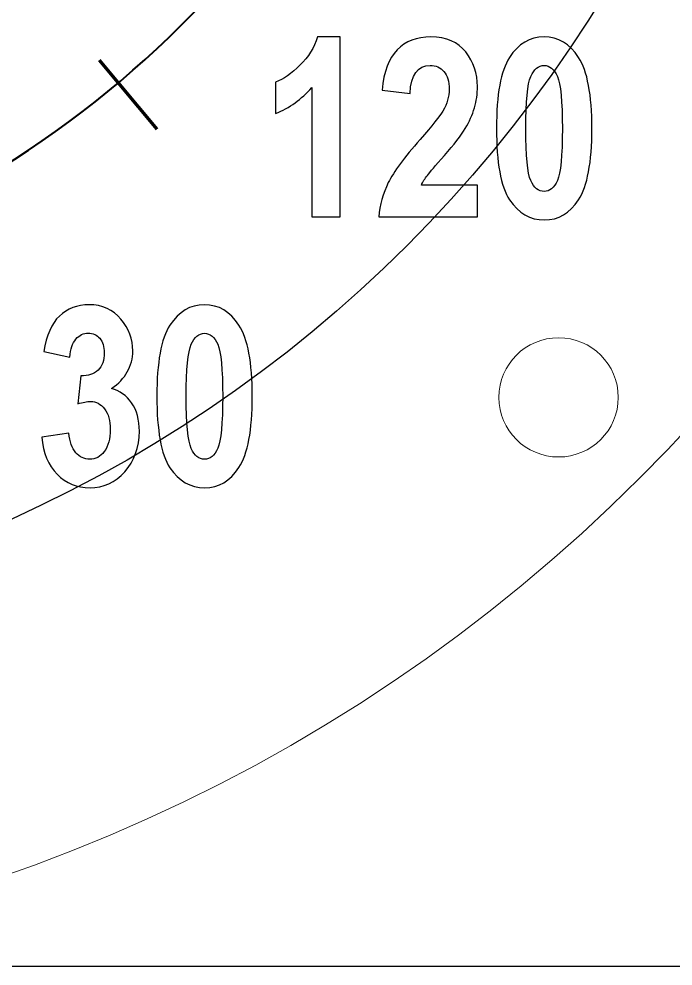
# Model space of a CAD drawing. Header units: inches. Extents: x -11.96 to -8.07, y 2.37 to 5.86.
# Drawn here: x -9.632 to -8.947, y 2.373 to 3.365 of the extents above; entities that cross this region are included whole.
import ezdxf

# ---------------------------------------------------------------- set-up
doc = ezdxf.new("R2010")
doc.units = ezdxf.units.IN
doc.header["$MEASUREMENT"] = 0
for name, color, linetype in [('Cut Vectors', 7, 'Continuous'), ('Dimensions', 7, 'Continuous'), ('Disclaimer', 7, 'Continuous'), ('Gauge Face', 7, 'Continuous')]:
    doc.layers.add(name, color=color, linetype=linetype)

msp = doc.modelspace()

# ---------------------------------------------------------------- linework, layer by layer
at = {"layer": 'Cut Vectors', "lineweight": 9}
for centre, major_axis in [((-10.21584, 4.11793), (0, 1.745)), ((-10.21584, 4.11793), (0, 1.745)), ((-10.21584, 4.11793), (0, 1.745)), ((-10.21584, 4.11793), (0, 1.745)), ((-10.21584, 4.11793), (0, 1.745)), ((-10.21584, 4.11793), (0, 1.745)), ((-10.21584, 4.11793), (0, 1.745)), ((-10.21584, 4.11793), (0, 1.745)), ((-10.21584, 4.11793), (0, 1.745)), ((-10.21584, 4.11793), (0, 1.745)), ((-10.21584, 4.11793), (0, 1.745)), ((-10.21584, 4.11793), (0, 1.745)), ((-10.21584, 4.11793), (0, 1.745)), ((-10.21584, 4.11793), (0, 1.745)), ((-10.21584, 4.11793), (0, 1.745)), ((-10.21584, 4.11793), (0, 1.745)), ((-10.21584, 4.11793), (0, 1.745)), ((-9.06679, 2.96888), (0, 0.0625))]:
    msp.add_ellipse(centre, major_axis=major_axis, ratio=1, dxfattribs=at)
at = {"layer": 'Dimensions', "color": 250, "lineweight": 25}
msp.add_open_spline([(-10.11741, 2.37293), (-10.11741, 2.37293), (-8.07243, 2.37293), (-8.07243, 2.37293)], degree=3, dxfattribs=at)
at = {"layer": 'Disclaimer'}
msp.add_ellipse((-10.21584, 4.11793), major_axis=(0, 1.40025), ratio=1, dxfattribs=at)
at = {"layer": 'Gauge Face', "lineweight": 40}
msp.add_open_spline([(-9.68089, 3.1913), (-9.36115, 3.37628), (-9.14604, 3.722), (-9.14604, 4.11796), (-9.14604, 4.70881), (-9.62502, 5.18779), (-10.21587, 5.18779), (-10.80672, 5.18779), (-11.2857, 4.70881), (-11.2857, 4.11796), (-11.2857, 3.722), (-11.07058, 3.37628), (-10.75084, 3.19129)], degree=3, knots=[0, 0, 0, 0, 0.25, 0.25, 0.25, 0.5, 0.5, 0.5, 0.75, 0.75, 0.75, 1, 1, 1, 1], dxfattribs=at)
at = {"layer": 'Gauge Face'}
for points, knots in [([(-9.29558, 3.15792), (-9.29558, 3.15792), (-9.32522, 3.15792), (-9.32522, 3.15792), (-9.32522, 3.15792), (-9.32522, 3.29356), (-9.32522, 3.29356), (-9.33624, 3.28123), (-9.34884, 3.27205), (-9.36327, 3.26628), (-9.36327, 3.26628), (-9.36327, 3.29907), (-9.36327, 3.29907), (-9.35513, 3.30222), (-9.34648, 3.30826), (-9.33782, 3.31691), (-9.3289, 3.32531), (-9.32286, 3.33528), (-9.31945, 3.34656), (-9.31945, 3.34656), (-9.29558, 3.34656), (-9.29558, 3.34656), (-9.29558, 3.34656), (-9.29558, 3.15792), (-9.29558, 3.15792)], [0, 0, 0, 0, 0.125, 0.125, 0.125, 0.25, 0.25, 0.25, 0.375, 0.375, 0.375, 0.5, 0.5, 0.5, 0.625, 0.625, 0.625, 0.75, 0.75, 0.75, 0.875, 0.875, 0.875, 1, 1, 1, 1]), ([(-9.1518, 3.19124), (-9.1518, 3.19124), (-9.1518, 3.15792), (-9.1518, 3.15792), (-9.1518, 3.15792), (-9.25517, 3.15792), (-9.25517, 3.15792), (-9.25412, 3.17051), (-9.25071, 3.18258), (-9.2452, 3.19386), (-9.23943, 3.20541), (-9.22841, 3.22036), (-9.21188, 3.23899), (-9.19902, 3.25368), (-9.19115, 3.26365), (-9.188, 3.2689), (-9.18354, 3.27651), (-9.18144, 3.28412), (-9.18144, 3.29172), (-9.18144, 3.30012), (-9.18328, 3.30616), (-9.18696, 3.31035), (-9.19063, 3.31455), (-9.19535, 3.31665), (-9.20139, 3.31665), (-9.2145, 3.31665), (-9.22159, 3.30694), (-9.22237, 3.28727), (-9.22237, 3.28727), (-9.25176, 3.29094), (-9.25176, 3.29094), (-9.24993, 3.31009), (-9.24468, 3.324), (-9.23602, 3.33292), (-9.2271, 3.3421), (-9.21529, 3.34656), (-9.2006, 3.34656), (-9.18433, 3.34656), (-9.17226, 3.34131), (-9.16413, 3.33082), (-9.156, 3.32032), (-9.1518, 3.30826), (-9.1518, 3.29461), (-9.1518, 3.287), (-9.15285, 3.27939), (-9.15494, 3.27231), (-9.15704, 3.26496), (-9.16019, 3.25788), (-9.16465, 3.25054), (-9.16885, 3.24319), (-9.1762, 3.23374), (-9.18643, 3.22246), (-9.19587, 3.2117), (-9.20191, 3.20488), (-9.20427, 3.20147), (-9.20689, 3.19806), (-9.209, 3.19465), (-9.21057, 3.19124), (-9.21057, 3.19124), (-9.1518, 3.19124), (-9.1518, 3.19124)], [0, 0, 0, 0, 0.05, 0.05, 0.05, 0.1, 0.1, 0.1, 0.15, 0.15, 0.15, 0.2, 0.2, 0.2, 0.25, 0.25, 0.25, 0.3, 0.3, 0.3, 0.35, 0.35, 0.35, 0.4, 0.4, 0.4, 0.45, 0.45, 0.45, 0.5, 0.5, 0.5, 0.55, 0.55, 0.55, 0.6, 0.6, 0.6, 0.65, 0.65, 0.65, 0.7, 0.7, 0.7, 0.75, 0.75, 0.75, 0.8, 0.8, 0.8, 0.85, 0.85, 0.85, 0.9, 0.9, 0.9, 0.95, 0.95, 0.95, 1, 1, 1, 1]), ([(-9.08201, 3.34656), (-9.06705, 3.34656), (-9.05498, 3.33948), (-9.0458, 3.32505), (-9.03661, 3.31088), (-9.03189, 3.28595), (-9.03189, 3.25054), (-9.03189, 3.21511), (-9.03661, 3.19019), (-9.0458, 3.17602), (-9.05498, 3.16185), (-9.06705, 3.15477), (-9.08174, 3.15477), (-9.0967, 3.15477), (-9.10877, 3.16185), (-9.11821, 3.17576), (-9.1274, 3.18993), (-9.13186, 3.21485), (-9.13186, 3.2508), (-9.13186, 3.28622), (-9.1274, 3.31088), (-9.11821, 3.32505), (-9.10877, 3.33948), (-9.09696, 3.34656), (-9.08201, 3.34656)], [0, 0, 0, 0, 0.125, 0.125, 0.125, 0.25, 0.25, 0.25, 0.375, 0.375, 0.375, 0.5, 0.5, 0.5, 0.625, 0.625, 0.625, 0.75, 0.75, 0.75, 0.875, 0.875, 0.875, 1, 1, 1, 1]), ([(-9.08201, 3.31665), (-9.08778, 3.31665), (-9.0925, 3.31272), (-9.09591, 3.30511), (-9.09932, 3.2975), (-9.10116, 3.27913), (-9.10116, 3.25054), (-9.10116, 3.22194), (-9.09932, 3.20357), (-9.09591, 3.19596), (-9.0925, 3.18835), (-9.08778, 3.18468), (-9.08201, 3.18468), (-9.07597, 3.18468), (-9.07151, 3.18835), (-9.0681, 3.19622), (-9.06469, 3.20383), (-9.06285, 3.22194), (-9.06285, 3.25054), (-9.06285, 3.27913), (-9.06469, 3.2975), (-9.0681, 3.30511), (-9.07151, 3.31272), (-9.07597, 3.31665), (-9.08201, 3.31665)], [0, 0, 0, 0, 0.125, 0.125, 0.125, 0.25, 0.25, 0.25, 0.375, 0.375, 0.375, 0.5, 0.5, 0.5, 0.625, 0.625, 0.625, 0.75, 0.75, 0.75, 0.875, 0.875, 0.875, 1, 1, 1, 1]), ([(-9.6084, 2.9271), (-9.6084, 2.9271), (-9.5798, 2.9313), (-9.5798, 2.9313), (-9.57901, 2.92237), (-9.57665, 2.91556), (-9.57272, 2.91083), (-9.56852, 2.90637), (-9.5638, 2.90401), (-9.55802, 2.90401), (-9.55199, 2.90401), (-9.547, 2.90663), (-9.54281, 2.91214), (-9.53861, 2.91765), (-9.53651, 2.92552), (-9.53651, 2.93523), (-9.53651, 2.94441), (-9.53835, 2.9515), (-9.54254, 2.95675), (-9.54648, 2.96199), (-9.55146, 2.96462), (-9.55697, 2.96462), (-9.56091, 2.96462), (-9.56537, 2.96383), (-9.57062, 2.96199), (-9.57062, 2.96199), (-9.5672, 2.99138), (-9.5672, 2.99138), (-9.55986, 2.99112), (-9.55383, 2.99322), (-9.54937, 2.99741), (-9.54491, 3.00161), (-9.54281, 3.00765), (-9.54281, 3.01552), (-9.54281, 3.02207), (-9.54438, 3.02706), (-9.54753, 3.03074), (-9.55068, 3.03441), (-9.55461, 3.03624), (-9.5596, 3.03624), (-9.56458, 3.03624), (-9.56878, 3.03415), (-9.57245, 3.02995), (-9.57613, 3.02575), (-9.57822, 3.01945), (-9.57901, 3.01106), (-9.57901, 3.01106), (-9.6063, 3.01683), (-9.6063, 3.01683), (-9.60341, 3.03388), (-9.5979, 3.04648), (-9.58977, 3.05409), (-9.58164, 3.06196), (-9.57114, 3.06589), (-9.55881, 3.06589), (-9.54464, 3.06589), (-9.53362, 3.06091), (-9.52549, 3.05094), (-9.51709, 3.04097), (-9.51289, 3.02969), (-9.51289, 3.01761), (-9.51289, 3.00948), (-9.515, 3.00214), (-9.51867, 2.99558), (-9.52234, 2.98902), (-9.52785, 2.98324), (-9.5352, 2.97826), (-9.5268, 2.9759), (-9.51972, 2.97091), (-9.51421, 2.96304), (-9.5087, 2.95517), (-9.50607, 2.9452), (-9.50607, 2.93339), (-9.50607, 2.91634), (-9.51132, 2.90217), (-9.52129, 2.89089), (-9.53152, 2.87961), (-9.54385, 2.8741), (-9.55776, 2.8741), (-9.57141, 2.8741), (-9.58269, 2.87882), (-9.59213, 2.88827), (-9.60157, 2.89771), (-9.60682, 2.91057), (-9.6084, 2.9271)], [0, 0, 0, 0, 0.035714, 0.035714, 0.035714, 0.071429, 0.071429, 0.071429, 0.107143, 0.107143, 0.107143, 0.142857, 0.142857, 0.142857, 0.178571, 0.178571, 0.178571, 0.214286, 0.214286, 0.214286, 0.25, 0.25, 0.25, 0.285714, 0.285714, 0.285714, 0.321429, 0.321429, 0.321429, 0.357143, 0.357143, 0.357143, 0.392857, 0.392857, 0.392857, 0.428571, 0.428571, 0.428571, 0.464286, 0.464286, 0.464286, 0.5, 0.5, 0.5, 0.535714, 0.535714, 0.535714, 0.571429, 0.571429, 0.571429, 0.607143, 0.607143, 0.607143, 0.642857, 0.642857, 0.642857, 0.678571, 0.678571, 0.678571, 0.714286, 0.714286, 0.714286, 0.75, 0.75, 0.75, 0.785714, 0.785714, 0.785714, 0.821429, 0.821429, 0.821429, 0.857143, 0.857143, 0.857143, 0.892857, 0.892857, 0.892857, 0.928571, 0.928571, 0.928571, 0.964286, 0.964286, 0.964286, 1, 1, 1, 1]), ([(-9.43786, 3.06589), (-9.4229, 3.06589), (-9.41083, 3.05881), (-9.40165, 3.04438), (-9.39246, 3.03021), (-9.38774, 3.00528), (-9.38774, 2.96987), (-9.38774, 2.93444), (-9.39246, 2.90952), (-9.40165, 2.89535), (-9.41083, 2.88119), (-9.4229, 2.8741), (-9.43759, 2.8741), (-9.45255, 2.8741), (-9.46462, 2.88119), (-9.47406, 2.89509), (-9.48325, 2.90926), (-9.48771, 2.93418), (-9.48771, 2.97013), (-9.48771, 3.00555), (-9.48325, 3.03021), (-9.47406, 3.04438), (-9.46462, 3.05881), (-9.45281, 3.06589), (-9.43786, 3.06589)], [0, 0, 0, 0, 0.125, 0.125, 0.125, 0.25, 0.25, 0.25, 0.375, 0.375, 0.375, 0.5, 0.5, 0.5, 0.625, 0.625, 0.625, 0.75, 0.75, 0.75, 0.875, 0.875, 0.875, 1, 1, 1, 1]), ([(-9.43786, 3.03598), (-9.44363, 3.03598), (-9.44835, 3.03205), (-9.45176, 3.02444), (-9.45517, 3.01683), (-9.45701, 2.99846), (-9.45701, 2.96987), (-9.45701, 2.94127), (-9.45517, 2.9229), (-9.45176, 2.91529), (-9.44835, 2.90768), (-9.44363, 2.90401), (-9.43786, 2.90401), (-9.43182, 2.90401), (-9.42736, 2.90768), (-9.42395, 2.91556), (-9.42054, 2.92316), (-9.4187, 2.94127), (-9.4187, 2.96987), (-9.4187, 2.99846), (-9.42054, 3.01683), (-9.42395, 3.02444), (-9.42736, 3.03205), (-9.43182, 3.03598), (-9.43786, 3.03598)], [0, 0, 0, 0, 0.125, 0.125, 0.125, 0.25, 0.25, 0.25, 0.375, 0.375, 0.375, 0.5, 0.5, 0.5, 0.625, 0.625, 0.625, 0.75, 0.75, 0.75, 0.875, 0.875, 0.875, 1, 1, 1, 1])]:
    msp.add_open_spline(points, degree=3, knots=knots, dxfattribs=at)
at = {"layer": 'Gauge Face', "lineweight": 100}
msp.add_open_spline([(-9.54827, 3.32235), (-9.54827, 3.32235), (-9.48758, 3.25003), (-9.48758, 3.25003)], degree=3, dxfattribs=at)

doc.saveas('drawing.dxf')
